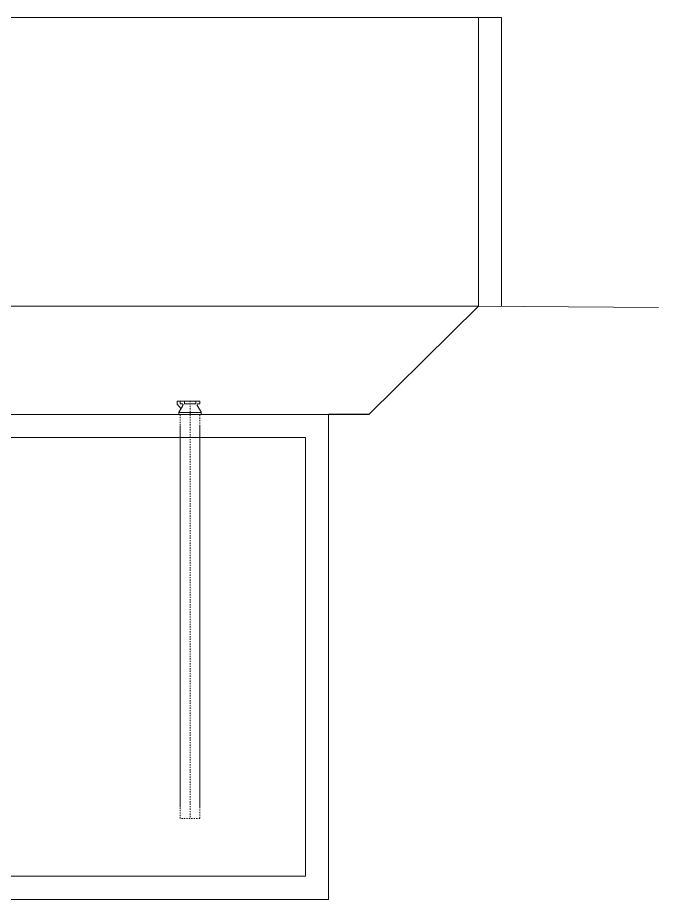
# Model space of a CAD drawing. Header units: millimetres. Extents: x 100 to 1590, y 100 to 694.
# Drawn here: x 1523.5 to 1575.6, y 498.8 to 570.4 of the extents above; entities that cross this region are included whole.
import ezdxf

# ---------------------------------------------------------------- set-up
doc = ezdxf.new("R2010")
doc.units = ezdxf.units.MM
doc.linetypes.add('SGC_DASHDOT', pattern=[1, 0.5, -0.25, 0, -0.25])
doc.linetypes.add('SGC_HIDDEN', pattern=[0.375, 0.25, -0.125])
for name, color, linetype, lineweight in [('PAREDE', 7, 'Continuous', 9), ('SGC-Conexoes (Linhas Externas)', 6, 'Continuous', 9), ('SGC-EIXOS', 9, 'SGC_DASHDOT', 9), ('SGC-PONTAS', 2, 'SGC_HIDDEN', 9), ('SGC-Tubos (Desenho Bifilar)', 6, 'Continuous', 9), ('Solo', 14, 'Continuous', 30)]:
    doc.layers.add(name, color=color, linetype=linetype, lineweight=lineweight)

# ---------------------------------------------------------------- blocks, each defined once
blk = doc.blocks.new('BB-1-GA01-N0-D0-S0', base_point=(134463.8, 232531.8))
at = {"layer": 'SGC-Conexoes (Linhas Externas)'}
for p, q in [((134350.8, 232645.8), (134350.8, 232622)), ((134383.2, 232645.8), (134350.8, 232645.8)), ((134378.8, 232645.8), (134378.8, 232624.5)), ((134378.8, 232645.8), (134548.8, 232645.8)), ((134413.8, 232645.8), (134413.8, 232624.5)), ((134413.8, 232624.5), (134513.8, 232624.5)), ((134513.8, 232645.8), (134513.8, 232624.5)), ((134548.8, 232645.8), (134548.8, 232624.5)), ((134385.1, 232581.7), (134350.8, 232622)), ((134366.8, 232549), (134560.8, 232549)), ((134366.8, 232531.8), (134560.8, 232531.8))]:
    blk.add_line(p, q, dxfattribs=at)
for points in [[(134366.8, 232531.8), (134366.8, 232549, -0.137976), (134368.3, 232554.2), (134401.9, 232609.2, 0.58566), (134393.4, 232624.5), (134378.8, 232624.5)], [(134560.8, 232531.8), (134560.8, 232549, 0.137976), (134559.4, 232554.2), (134525.8, 232609.2, -0.58566), (134534.3, 232624.5), (134548.8, 232624.5)]]:
    blk.add_lwpolyline(points, format="xyb", dxfattribs=at)
at = {"layer": 'SGC-EIXOS'}
blk.add_line((134463.8, 232531.8), (134463.8, 232645.8), dxfattribs=at)
blk = doc.blocks.new('BB-1-CA12-N0-D150-S0-L3500')
at = {"layer": 'SGC-EIXOS'}
blk.add_line((1750, 0), (-1750, 0), dxfattribs=at)
at = {"layer": 'SGC-PONTAS'}
for points in [[(-1649.5, -85), (-1750, -85), (-1750, 85), (-1649.5, 85)], [(1649.5, -85), (1750, -85), (1750, 85), (1649.5, 85)]]:
    blk.add_lwpolyline(points, dxfattribs=at)
at = {"layer": 'SGC-Tubos (Desenho Bifilar)'}
for p, q in [((1649.5, 85), (-1649.5, 85)), ((1649.5, -85), (-1649.5, -85))]:
    blk.add_line(p, q, dxfattribs=at)

msp = doc.modelspace()

# ---------------------------------------------------------------- linework, layer by layer
at = {"layer": 'PAREDE'}
for p, q in [((1560.965, 570.427), (1457.335, 570.427)), ((1562.84, 570.427), (1560.965, 570.427)), ((1560.965, 570.427), (1560.965, 546.99)), ((1562.84, 546.99), (1562.84, 570.427)), ((1560.965, 546.99), (1485.965, 546.99)), ((1560.965, 546.99), (1575.586, 546.895)), ((1548.778, 538.206), (1485.965, 538.206)), ((1548.778, 538.206), (1548.778, 498.831)), ((1485.965, 536.331), (1546.903, 536.331)), ((1546.903, 536.331), (1546.903, 500.706)), ((1546.903, 500.706), (1485.965, 500.706)), ((1470.965, 498.831), (1548.778, 498.831))]:
    msp.add_line(p, q, dxfattribs=at)
at = {"layer": 'Solo'}
for p, q in [((1560.965, 546.99), (1552.066, 538.206)), ((1552.066, 538.206), (1548.778, 538.206))]:
    msp.add_line(p, q, dxfattribs=at)

# ---------------------------------------------------------------- block references
at = {"layer": 'SGC-Conexoes (Linhas Externas)', "xscale": 0.009375000000000001, "yscale": 0.009375000000000001, "zscale": 0.009375000000000001}
msp.add_blockref('BB-1-GA01-N0-D0-S0', (1537.528, 538.206), dxfattribs=at)
at = {"layer": 'SGC-Tubos (Desenho Bifilar)', "xscale": 0.009375000000000001, "yscale": 0.009375000000000001, "zscale": 0.009375000000000001, "rotation": 90}
msp.add_blockref('BB-1-CA12-N0-D150-S0-L3500', (1537.528, 521.799), dxfattribs=at)

doc.saveas('drawing.dxf')
